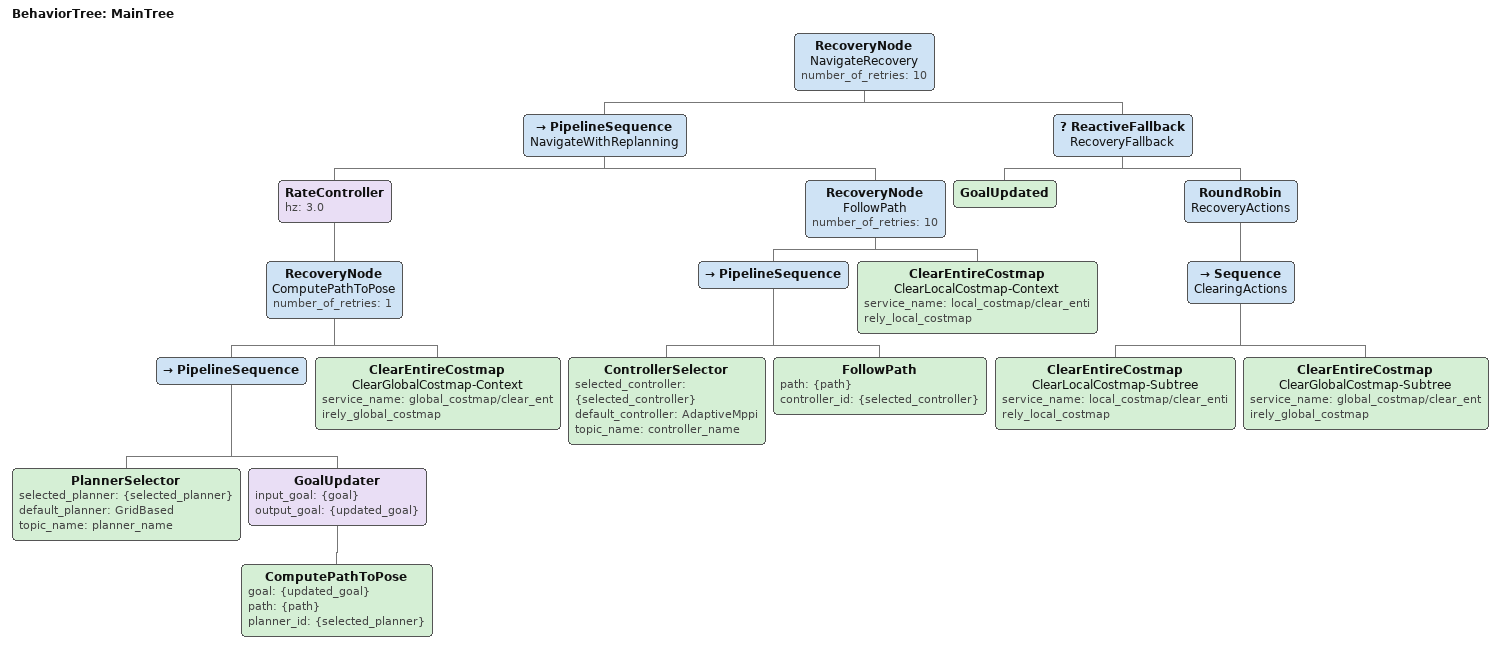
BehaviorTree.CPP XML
<?xml version="1.0" encoding="UTF-8"?>
<root BTCPP_format="3"
      main_tree_to_execute="MainTree">
  <BehaviorTree ID="MainTree">
    <RecoveryNode name="NavigateRecovery"
                  number_of_retries="10">
      <PipelineSequence name="NavigateWithReplanning">
        <RateController hz="3.0">
          <RecoveryNode name="ComputePathToPose"
                        number_of_retries="1">
            <PipelineSequence>
              <PlannerSelector selected_planner="{selected_planner}"
                               default_planner="GridBased"
                               topic_name="planner_name"/>
              <GoalUpdater input_goal="{goal}"
                           output_goal="{updated_goal}">
                <ComputePathToPose goal="{updated_goal}"
                                   path="{path}"
                                   planner_id="{selected_planner}"/>
              </GoalUpdater>
            </PipelineSequence>
            <ClearEntireCostmap name="ClearGlobalCostmap-Context"
                                service_name="global_costmap/clear_entirely_global_costmap"/>
          </RecoveryNode>
        </RateController>
        <RecoveryNode name="FollowPath"
                      number_of_retries="10">
          <PipelineSequence>
            <ControllerSelector selected_controller="{selected_controller}"
                                default_controller="AdaptiveMppi"
                                topic_name="controller_name"/>
            <FollowPath path="{path}"
                        controller_id="{selected_controller}"/>
          </PipelineSequence>
          <ClearEntireCostmap name="ClearLocalCostmap-Context"
                              service_name="local_costmap/clear_entirely_local_costmap"/>
        </RecoveryNode>
      </PipelineSequence>
      <ReactiveFallback name="RecoveryFallback">
        <GoalUpdated/>
        <RoundRobin name="RecoveryActions">
          <Sequence name="ClearingActions">
            <ClearEntireCostmap name="ClearLocalCostmap-Subtree"
                                service_name="local_costmap/clear_entirely_local_costmap"/>
            <ClearEntireCostmap name="ClearGlobalCostmap-Subtree"
                                service_name="global_costmap/clear_entirely_global_costmap"/>
          </Sequence>
        </RoundRobin>
      </ReactiveFallback>
    </RecoveryNode>
  </BehaviorTree>

</root>
